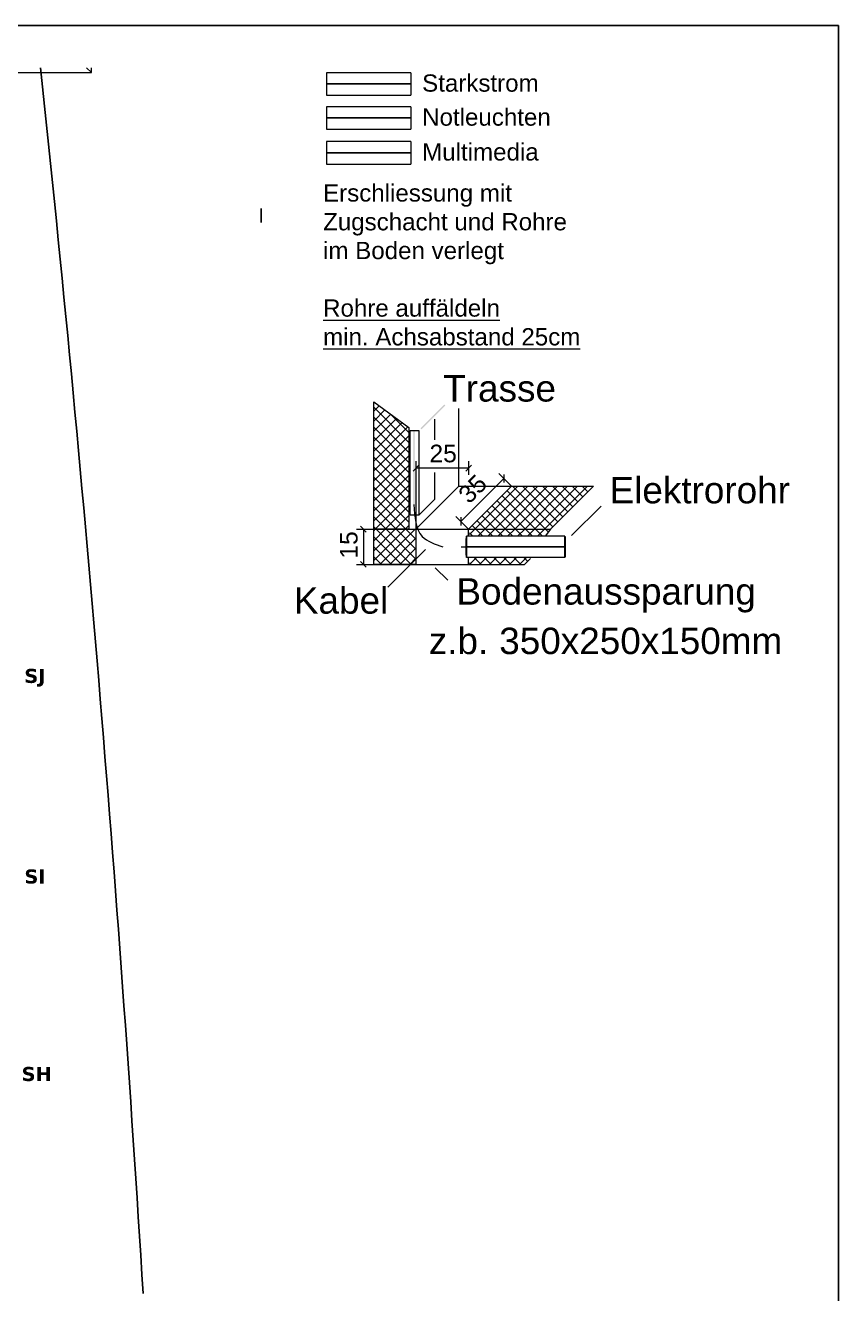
# Model space of a CAD drawing. Extents: x -1907 to 937, y -179 to 966.
# Drawn here: x 318.9 to 607.6, y 515.4 to 965.5 of the extents above; entities that cross this region are included whole.
import ezdxf
from ezdxf.lldxf.tags import DXFTag

# ---------------------------------------------------------------- set-up
doc = ezdxf.new("R2010")
doc.units = 0
doc.layers.get('0').update_dxf_attribs({"lineweight": 13})
for name, color, linetype, lineweight, true_color in [('C-PROP-LINE-OTLN', 7, '_Grundgrenze_', 25, 0x800000), ('EL01_WAN_Röhre Boden', 7, 'Continuous', 13, 0xff6666), ('L_Röhre Boden', 1, 'Continuous', 13, 0xff0000), ('ProE_Pyramide', 1, 'Continuous', 13, 0xff0000), ('S-GRID-____-IDEN', 7, 'Continuous', 9, 0x5555aa)]:
    doc.layers.add(name, color=color, linetype=linetype, lineweight=lineweight, true_color=true_color)
doc.layers.add('EL01_WAN_Text', color=7, linetype='Continuous', lineweight=13)
doc.styles.get("Standard").update_dxf_attribs({"font": 'arial.ttf'})
tags = doc.linetypes.add('_Grundgrenze_', pattern=[0.45, 0.2, -0.05, 0.05, -0.05, 0.05, -0.05]).pattern_tags.tags
tags[14:15] = [DXFTag(74, 4), DXFTag(75, 0), DXFTag(340, '0'), DXFTag(46, 1.0), DXFTag(50, 0.0), DXFTag(44, 0.0), DXFTag(45, 0.0)]
tags[12:13] = [DXFTag(74, 4), DXFTag(75, 0), DXFTag(340, '0'), DXFTag(46, 1.0), DXFTag(50, 0.0), DXFTag(44, 0.0), DXFTag(45, 0.0)]
tags[10:11] = [DXFTag(74, 4), DXFTag(75, 0), DXFTag(340, '0'), DXFTag(46, 1.0), DXFTag(50, 0.0), DXFTag(44, 0.0), DXFTag(45, 0.0)]
tags[8:9] = [DXFTag(74, 4), DXFTag(75, 0), DXFTag(340, '0'), DXFTag(46, 1.0), DXFTag(50, 0.0), DXFTag(44, 0.0), DXFTag(45, 0.0)]
tags[6:7] = [DXFTag(74, 4), DXFTag(75, 0), DXFTag(340, '0'), DXFTag(46, 1.0), DXFTag(50, 0.0), DXFTag(44, 0.0), DXFTag(45, 0.0)]
tags[4:5] = [DXFTag(74, 4), DXFTag(75, 0), DXFTag(340, '0'), DXFTag(46, 1.0), DXFTag(50, 0.0), DXFTag(44, 0.0), DXFTag(45, 0.0)]
tags = doc.linetypes.add('STRICHPUNKT2', pattern=[12.7, 6.35, -3.175, 0, -3.175]).pattern_tags.tags
tags[10:11] = [DXFTag(74, 4), DXFTag(75, 0), DXFTag(340, '0'), DXFTag(46, 0.0), DXFTag(50, 0.0), DXFTag(44, 0.0), DXFTag(45, 0.0)]
tags[8:9] = [DXFTag(74, 4), DXFTag(75, 0), DXFTag(340, '0'), DXFTag(46, 0.0), DXFTag(50, 0.0), DXFTag(44, 0.0), DXFTag(45, 0.0)]
tags[6:7] = [DXFTag(74, 4), DXFTag(75, 0), DXFTag(340, '0'), DXFTag(46, 0.0), DXFTag(50, 0.0), DXFTag(44, 0.0), DXFTag(45, 0.0)]
tags[4:5] = [DXFTag(74, 4), DXFTag(75, 0), DXFTag(340, '0'), DXFTag(46, 0.0), DXFTag(50, 0.0), DXFTag(44, 0.0), DXFTag(45, 0.0)]

# ---------------------------------------------------------------- blocks, each defined once
blk = doc.blocks.new('Wickelfalzrohr-A0UJ280IXE', base_point=(425.76, 928.66))
at = {"color": 0, "linetype": 'ByBlock', "lineweight": -2, "ltscale": 0.13}
for p, q in [((455.76, 936.66), (425.76, 936.66)), ((425.76, 936.66), (425.76, 934.32)), ((455.76, 936.66), (455.76, 934.32)), ((425.76, 934.32), (425.76, 931.01)), ((455.76, 934.32), (455.76, 931.01)), ((425.76, 931.01), (425.76, 928.66)), ((425.76, 928.66), (455.76, 928.66)), ((455.76, 931.01), (455.76, 928.66))]:
    blk.add_line(p, q, dxfattribs=at)
at = {"color": 0, "linetype": 'STRICHPUNKT2', "lineweight": 25, "ltscale": 0.25}
blk.add_line((455.76, 932.66), (425.76, 932.66), dxfattribs=at)
blk = doc.blocks.new('Wickelfalzrohr-A0UJ280KXE', base_point=(425.76, 940.73))
at = {"color": 0, "linetype": 'ByBlock', "lineweight": -2, "ltscale": 0.13}
for p, q in [((455.76, 948.73), (425.76, 948.73)), ((425.76, 948.73), (425.76, 946.39)), ((425.76, 946.39), (425.76, 943.08)), ((455.76, 948.73), (455.76, 946.39)), ((455.76, 946.39), (455.76, 943.08)), ((425.76, 943.08), (425.76, 940.73)), ((455.76, 943.08), (455.76, 940.73)), ((425.76, 940.73), (455.76, 940.73))]:
    blk.add_line(p, q, dxfattribs=at)
at = {"color": 0, "linetype": 'STRICHPUNKT2', "lineweight": 25, "ltscale": 0.25}
blk.add_line((455.76, 944.73), (425.76, 944.73), dxfattribs=at)
blk = doc.blocks.new('Wickelfalzrohr-A0UJ280MXE', base_point=(425.76, 916.3))
at = {"color": 0, "linetype": 'ByBlock', "lineweight": -2, "ltscale": 0.13}
for p, q in [((455.76, 924.3), (425.76, 924.3)), ((425.76, 924.3), (425.76, 921.96)), ((455.76, 924.3), (455.76, 921.96)), ((425.76, 921.96), (425.76, 918.64)), ((425.76, 918.64), (425.76, 916.3)), ((455.76, 921.96), (455.76, 918.64)), ((455.76, 918.64), (455.76, 916.3)), ((425.76, 916.3), (455.76, 916.3))]:
    blk.add_line(p, q, dxfattribs=at)
at = {"color": 0, "linetype": 'STRICHPUNKT2', "lineweight": 25, "ltscale": 0.25}
blk.add_line((455.76, 920.3), (425.76, 920.3), dxfattribs=at)
blk = doc.blocks.new('Blockreferenz-A0UJ280OXE', base_point=(414.22, 742.38))
at = {"layer": 'L_Röhre Boden', "color": 7, "lineweight": -2}
for p, q in [((442.56, 831.95), (455.06, 822.75)), ((442.56, 811.71), (442.56, 831.95)), ((442.56, 828.58), (444.5, 830.52)), ((455.06, 817.47), (442.56, 829.97)), ((442.56, 825.04), (446.54, 829.02)), ((472.77, 801.92), (472.77, 829.52)), ((442.56, 821.51), (448.57, 827.52)), ((455.06, 813.93), (442.56, 826.43)), ((442.56, 817.97), (450.61, 826.02)), ((442.56, 814.43), (452.65, 824.52)), ((455.06, 821), (448.45, 827.62)), ((464.19, 818.4), (464.19, 825.8)), ((442.56, 810.9), (454.68, 823.02)), ((455.06, 810.4), (442.56, 822.9)), ((442.56, 807.36), (455.06, 819.86)), ((455.06, 806.86), (442.56, 819.36)), ((455.06, 822.75), (455.06, 786.71)), ((442.56, 803.83), (455.06, 816.33)), ((455.06, 803.33), (442.56, 815.83)), ((442.56, 800.29), (455.06, 812.79)), ((455.06, 799.79), (442.56, 812.29)), ((442.56, 786.71), (442.56, 811.71)), ((442.56, 796.76), (455.06, 809.26)), ((455.06, 796.25), (442.56, 808.75)), ((464.19, 797.38), (464.19, 806.77)), ((442.56, 793.22), (455.06, 805.72)), ((455.06, 792.72), (442.56, 805.22)), ((442.56, 789.69), (455.06, 802.19)), ((455.06, 789.18), (442.56, 801.68)), ((457.56, 786.71), (472.77, 801.92)), ((472.77, 801.92), (491.46, 801.92)), ((476.24, 786.71), (491.46, 801.92)), ((478.47, 786.71), (493.69, 801.92)), ((482.01, 786.71), (497.22, 801.92)), ((485.54, 786.71), (500.76, 801.92)), ((489.08, 786.71), (504.29, 801.92)), ((491.46, 801.92), (520.52, 801.92)), ((506.17, 787.57), (491.82, 801.92)), ((492.61, 786.71), (507.83, 801.92)), ((507.94, 789.34), (495.35, 801.92)), ((496.15, 786.71), (511.36, 801.92)), ((509.7, 791.11), (498.89, 801.92)), ((499.68, 786.71), (514.9, 801.92)), ((511.47, 792.87), (502.42, 801.92)), ((503.22, 786.71), (518.43, 801.92)), ((505.3, 786.71), (520.52, 801.92)), ((513.24, 794.64), (505.96, 801.92)), ((515.01, 796.41), (509.5, 801.92)), ((516.77, 798.18), (513.03, 801.92)), ((518.54, 799.95), (516.57, 801.92)), ((520.31, 801.71), (520.1, 801.92)), ((454, 786.71), (442.56, 798.15)), ((443.11, 786.71), (455.06, 798.65)), ((458.54, 791.73), (464.19, 797.38)), ((496.43, 786.71), (486.33, 796.8)), ((499.96, 786.71), (488.1, 798.57)), ((503.5, 786.71), (489.87, 800.33)), ((450.47, 786.71), (442.56, 794.61)), ((446.65, 786.71), (455.06, 795.11)), ((489.36, 786.71), (482.8, 793.26)), ((492.89, 786.71), (484.57, 795.03)), ((512.74, 784.43), (523.23, 794.92)), ((446.93, 786.71), (442.56, 791.08)), ((450.19, 786.71), (455.06, 791.58)), ((453.72, 786.71), (455.06, 788.04)), ((478.75, 786.71), (477.49, 787.96)), ((482.29, 786.71), (479.26, 789.73)), ((485.82, 786.71), (481.03, 791.5)), ((443.39, 786.71), (442.56, 787.54)), ((442.56, 775.54), (453.72, 786.71)), ((442.56, 779.08), (450.19, 786.71)), ((442.56, 782.61), (446.65, 786.71)), ((442.56, 786.15), (443.11, 786.71)), ((455.06, 786.71), (442.56, 786.71)), ((442.56, 774.21), (442.56, 786.71)), ((442.56, 786.71), (457.56, 786.71)), ((452.36, 774.21), (442.56, 784.01)), ((455.89, 774.21), (443.39, 786.71)), ((444.76, 774.21), (457.26, 786.71)), ((457.56, 776.08), (446.93, 786.71)), ((448.29, 774.21), (457.56, 783.47)), ((457.56, 779.61), (450.47, 786.71)), ((457.56, 783.15), (454, 786.71)), ((455.06, 786.71), (457.56, 786.71)), ((457.56, 786.68), (457.54, 786.71)), ((457.56, 786.71), (457.56, 780.58)), ((457.56, 786.71), (457.56, 774.21)), ((457.56, 786.71), (476.24, 786.71)), ((510.45, 784.18), (475.46, 784.18)), ((476.24, 784.18), (476.24, 786.71)), ((476.24, 786.71), (505.3, 786.71)), ((476.54, 784.78), (478.46, 786.7)), ((477.74, 784.18), (476.54, 785.38)), ((481.27, 784.18), (478.76, 786.7)), ((479.48, 784.18), (482, 786.7)), ((484.81, 784.18), (482.29, 786.7)), ((483.02, 784.18), (485.53, 786.7)), ((488.34, 784.18), (485.83, 786.7)), ((486.55, 784.18), (489.07, 786.7)), ((491.88, 784.18), (489.36, 786.7)), ((490.09, 784.18), (492.6, 786.7)), ((495.42, 784.18), (492.9, 786.7)), ((493.62, 784.18), (496.14, 786.7)), ((498.95, 784.18), (496.44, 786.7)), ((497.16, 784.18), (499.67, 786.7)), ((502.49, 784.18), (499.97, 786.7)), ((500.7, 784.18), (503.21, 786.7)), ((505.3, 786.71), (503.44, 784.18)), ((504.54, 785.67), (503.51, 786.7)), ((448.82, 774.21), (442.56, 780.47)), ((460.98, 779.47), (447.62, 766.12)), ((451.83, 774.21), (457.56, 779.94)), ((445.29, 774.21), (442.56, 776.93)), ((455.36, 774.21), (457.56, 776.4)), ((510.45, 776.68), (475.46, 776.68)), ((476.24, 774.21), (476.24, 776.68)), ((477.12, 774.2), (476.54, 774.77)), ((476.57, 774.2), (479.05, 776.68)), ((480.65, 774.2), (478.17, 776.68)), ((480.1, 774.2), (482.59, 776.68)), ((484.19, 774.2), (481.7, 776.68)), ((483.64, 774.2), (486.12, 776.68)), ((487.72, 774.2), (485.24, 776.68)), ((487.17, 774.2), (489.66, 776.68)), ((491.26, 774.2), (488.77, 776.68)), ((490.71, 774.2), (493.2, 776.68)), ((494.79, 774.2), (492.31, 776.68)), ((494.25, 774.2), (496.73, 776.68)), ((497.04, 775.48), (495.84, 776.68)), ((496.1, 774.21), (498.25, 776.36)), ((457.56, 774.21), (442.56, 774.21)), ((457.56, 774.21), (496.1, 774.21)), ((464.41, 773.03), (468.85, 768.59))]:
    blk.add_line(p, q, dxfattribs=at)
at = {"layer": 'L_Röhre Boden', "color": 7, "linetype": 'ByBlock', "lineweight": -2, "ltscale": 0.13}
for p, q in [((455.54, 821.73), (458.54, 821.73)), ((455.54, 791.73), (455.54, 821.73)), ((458.54, 821.73), (458.54, 791.73)), ((457.56, 810.87), (457.56, 786.71)), ((476.24, 810.87), (476.24, 805.99)), ((456.52, 807.34), (458.59, 809.4)), ((476.24, 808.37), (457.56, 808.37)), ((475.21, 807.34), (477.27, 809.4)), ((486.91, 806.46), (491.46, 801.92)), ((488.68, 806.16), (488.68, 803.23)), ((473.47, 789.48), (488.68, 804.7)), ((458.54, 791.73), (455.54, 791.73)), ((471.7, 791.25), (476.24, 786.71)), ((473.47, 790.94), (473.47, 788.02)), ((436.39, 786.71), (457.56, 786.71)), ((437.86, 787.74), (439.93, 785.67)), ((438.89, 786.71), (438.89, 774.21)), ((437.86, 775.24), (439.93, 773.17)), ((436.39, 774.21), (457.56, 774.21))]:
    blk.add_line(p, q, dxfattribs=at)
at = {"layer": 'L_Röhre Boden', "color": 7, "linetype": 'STRICHPUNKT2', "lineweight": 25, "ltscale": 0.25}
blk.add_line((475.46, 780.43), (510.45, 780.43), dxfattribs=at)
at = {"layer": 'L_Röhre Boden', "color": 7, "lineweight": -2}
for centre in [(475.46, 780.43), (510.45, 780.43)]:
    blk.add_ellipse(centre, major_axis=(0, -3.75), ratio=0.018233, dxfattribs=at)
blk.add_spline([(456.81, 795.47, 420071.56), (459.8, 784.12, 420071.56), (467.11, 780.44, 420071.56)], degree=3, dxfattribs=at)
for points in [[(459.52, 822.16), (459.16, 822.52), (467.96, 830.61), (467.61, 830.96)], [(456.56, 821.73), (457.06, 821.73), (456.56, 795.47), (457.06, 795.47)], [(475.53, 780.68), (475.53, 780.18), (473.59, 780.68), (473.59, 780.18)]]:
    blk.add_solid(points, dxfattribs=at)
at = {"layer": 'L_Röhre Boden', "color": 7, "lineweight": -2, "char_height": 9.375, "attachment_point": 1}
for s, insert in [('{\\fArial;Trasse}', (467.23, 841.38)), ('{\\fArial;Elektrorohr}', (526.26, 805.25))]:
    blk.add_mtext(s, dxfattribs=dict(at, insert=insert))
at = {"layer": 'L_Röhre Boden', "color": 7, "linetype": 'ByBlock', "lineweight": -2, "ltscale": 0.13, "insert": (462.34, 816.7), "char_height": 6.25, "attachment_point": 1}
blk.add_mtext('{\\fArial;25}', dxfattribs=at)
at = {"layer": 'L_Röhre Boden', "color": 7, "linetype": 'ByBlock', "lineweight": -2, "ltscale": 0.13, "char_height": 6.25, "attachment_point": 1}
for s, insert, rotation in [('{\\fArial;35}', (472, 799.8), 45), ('{\\fArial;15}', (430.56, 776.25), 90)]:
    blk.add_mtext(s, dxfattribs=dict(at, insert=insert, rotation=rotation))
at = {"layer": 'L_Röhre Boden', "color": 7, "linetype": 'ByBlock', "lineweight": -2, "ltscale": 1.3, "char_height": 9.375, "attachment_point": 1}
for s, insert in [('{\\fArial;Bodenaussparung}', (471.9, 769.31)), ('{\\fArial;Kabel}', (414.22, 766.1)), ('{\\fArial;z.b.}', (462.09, 751.75)), ('{\\fArial;350x250x150mm}', (487.11, 751.75))]:
    blk.add_mtext(s, dxfattribs=dict(at, insert=insert))
blk = doc.blocks.new('Referenz-A0UJ2810XE', base_point=(-1920.13, -159.41))
at = {"layer": 'C-PROP-LINE-OTLN', "color": 0, "linetype": '_Grundgrenze_', "lineweight": -2, "ltscale": 0.25}
blk.add_ellipse((-9410.42, -82.72), major_axis=(9771.11, 598.1), ratio=1, start_param=0, end_param=0.044604, dxfattribs=at)
at = {"layer": 'S-GRID-____-IDEN', "color": 0, "linetype": 'Continuous', "lineweight": 5, "ltscale": 0.13, "char_height": 5, "attachment_point": 1}
for s, insert in [('{\\fVerdana|b1|i0;SJ}', (318.53, 737.14)), ('{\\fVerdana|b1|i0;SI}', (318.56, 665.94)), ('{\\fVerdana|b1|i0;SH}', (317.57, 595.84))]:
    blk.add_mtext(s, dxfattribs=dict(at, insert=insert))
blk = doc.blocks.new('Pyramidenstumpf-A0UJ28KOXE', base_point=(302.34, 948.75))
at = {"color": 0, "linetype": 'ByBlock', "lineweight": -2, "ltscale": 0.13}
for p, q in [((304.06, 950.47), (302.34, 948.75)), ((302.34, 950.47), (302.34, 948.75)), ((342.34, 948.75), (340.62, 950.47)), ((342.34, 948.75), (342.34, 950.47)), ((302.34, 948.75), (342.34, 948.75))]:
    blk.add_line(p, q, dxfattribs=at)

msp = doc.modelspace()

# ---------------------------------------------------------------- linework, layer by layer
at = {"color": 0, "linetype": 'ByBlock', "lineweight": -2, "ltscale": 0.13}
for p, q in [((607.58, 965.53), (-1902.42, 965.53)), ((607.58, -174.47), (607.58, 965.53)), ((402.58, 900.53), (402.58, 895.53))]:
    msp.add_line(p, q, dxfattribs=at)

# ---------------------------------------------------------------- block references
at = {"color": 9, "lineweight": 25, "ltscale": 0.25, "true_color": 0xc0c0c0}
msp.add_blockref('Referenz-A0UJ2810XE', (-1920.13, -159.41), dxfattribs=at)
at = {"layer": 'EL01_WAN_Röhre Boden', "color": 1, "linetype": 'Continuous', "ltscale": 0.13, "true_color": 0xff0000}
msp.add_blockref('Blockreferenz-A0UJ280OXE', (414.22, 742.38), dxfattribs=at)
at = {"layer": 'L_Röhre Boden', "color": 1, "ltscale": 0.13, "true_color": 0xff0000}
msp.add_blockref('Wickelfalzrohr-A0UJ280KXE', (425.76, 940.73), dxfattribs=at)
at = {"layer": 'L_Röhre Boden', "color": 98, "ltscale": 0.13, "true_color": 0x004c00}
msp.add_blockref('Wickelfalzrohr-A0UJ280IXE', (425.76, 928.66), dxfattribs=at)
at = {"layer": 'L_Röhre Boden', "color": 6, "ltscale": 0.13, "true_color": 0xff00ff}
msp.add_blockref('Wickelfalzrohr-A0UJ280MXE', (425.76, 916.3), dxfattribs=at)
at = {"layer": 'ProE_Pyramide', "color": 1, "ltscale": 0.13, "true_color": 0xff0000}
msp.add_blockref('Pyramidenstumpf-A0UJ28KOXE', (302.34, 948.75), dxfattribs=at)

# ---------------------------------------------------------------- texts
at = {"layer": 'EL01_WAN_Text', "ltscale": 0.13, "char_height": 3.5, "attachment_point": 1}
for s, insert, width in [('\\H1.75x;\\C7;Starkstrom', (459.74, 948.12), 70), ('\\H1.75x;\\C7;Notleuchten', (459.74, 936.05), 70), ('\\H1.75x;\\C7;Multimedia', (459.74, 923.68), 70), ('\\H1.75x;\\C7;Erschliessung mit\\PZugschacht und Rohre\\Pim Boden verlegt\\P\\P\\C1;\\LRohre auffäldeln\\Pmin. Achsabstand 25cm\\P', (424.58, 909.11), 101.5)]:
    msp.add_mtext(s, dxfattribs=dict(at, insert=insert, width=width))

doc.saveas('drawing.dxf')
